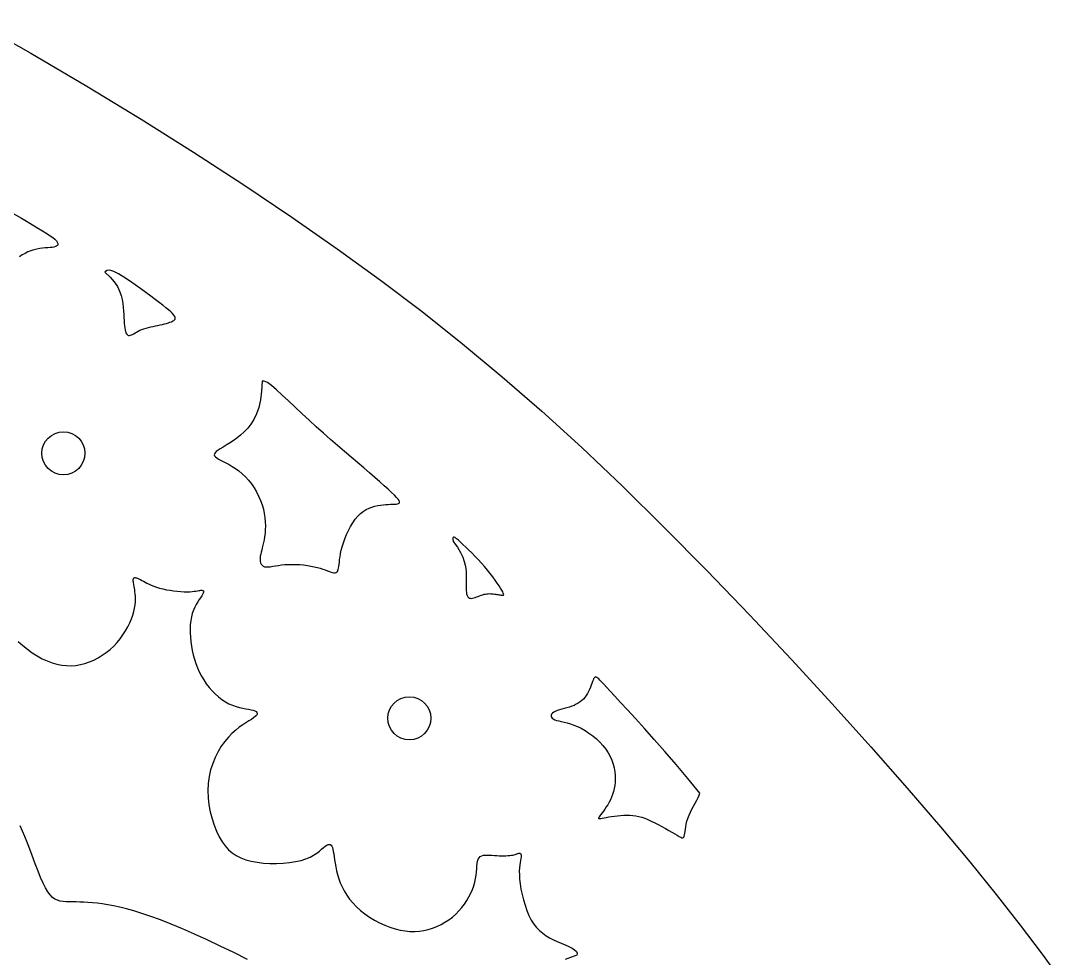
# Model space of a CAD drawing. Header units: millimetres. Extents: x 71 to 193, y 124 to 161.
# Drawn here: x 153.49 to 162.02, y 149.34 to 157.01 of the extents above; entities that cross this region are included whole.
import ezdxf

# ---------------------------------------------------------------- set-up
doc = ezdxf.new("R2010")
doc.units = ezdxf.units.MM

msp = doc.modelspace()

# ---------------------------------------------------------------- linework, layer by layer
at = {"color": 1}
for points in [[(153.1073, 157.0056), (153.5761, 156.7399), (154.0338, 156.4709), (154.4784, 156.2006), (154.9076, 155.9307), (155.3194, 155.6629), (155.7116, 155.3992), (156.0831, 155.1404), (156.437, 154.8839), (156.7773, 154.6263), (157.1081, 154.3639), (157.4334, 154.0933), (157.7573, 153.811), (158.0839, 153.5135), (158.4172, 153.1972), (158.7598, 152.8604), (159.108, 152.5076), (159.4565, 152.1453), (159.8, 151.7797), (160.1333, 151.4173), (160.4512, 151.0643), (160.7483, 150.7271), (161.0195, 150.412), (161.2612, 150.1234), (161.4772, 149.8571), (161.6727, 149.6072), (161.8534, 149.3676), (162.0245, 149.1323)], [(153.4128, 155.4409), (153.4979, 155.391), (153.5682, 155.3498), (153.6254, 155.316), (153.671, 155.2886), (153.7069, 155.2663), (153.7346, 155.2478), (153.756, 155.2321), (153.7725, 155.2179), (153.7845, 155.2052), (153.7923, 155.1939), (153.7961, 155.184), (153.7963, 155.1755), (153.7929, 155.1683), (153.7863, 155.1625), (153.7767, 155.158), (153.7644, 155.1547), (153.7496, 155.1523), (153.7326, 155.1505), (153.7138, 155.1489), (153.6933, 155.1472), (153.6715, 155.1449), (153.6486, 155.1417), (153.6249, 155.1373), (153.6008, 155.1313), (153.5764, 155.1237), (153.5521, 155.1143), (153.5281, 155.1031), (153.5047, 155.09), (153.4821, 155.0751)], [(154.1813, 154.9505), (154.2247, 154.9095), (154.2586, 154.8699), (154.2841, 154.8316), (154.3026, 154.7947), (154.3154, 154.7592), (154.3236, 154.7251), (154.3287, 154.6925), (154.3318, 154.6614), (154.3342, 154.6318), (154.336, 154.6039), (154.3375, 154.5777), (154.3389, 154.5534), (154.3403, 154.531), (154.3419, 154.5108), (154.344, 154.4928), (154.3465, 154.4771), (154.3498, 154.4639), (154.3537, 154.453), (154.3584, 154.4444), (154.3637, 154.438), (154.3697, 154.4337), (154.3763, 154.4314), (154.3835, 154.431), (154.3913, 154.4324), (154.3997, 154.4355), (154.4088, 154.4401), (154.4187, 154.4458), (154.4295, 154.4523), (154.4413, 154.4593), (154.4543, 154.4665), (154.4684, 154.4735), (154.4839, 154.4802), (154.5008, 154.4862), (154.5189, 154.4916), (154.5378, 154.4965), (154.5573, 154.501), (154.5771, 154.5052), (154.5968, 154.5093), (154.6163, 154.5132), (154.6353, 154.5172), (154.6533, 154.5213), (154.6704, 154.5256), (154.6864, 154.53), (154.7011, 154.5346), (154.7144, 154.5393), (154.7262, 154.5441), (154.7364, 154.5491), (154.7449, 154.5542), (154.7514, 154.5596), (154.7558, 154.5653), (154.7578, 154.5717), (154.757, 154.5791), (154.7533, 154.5877), (154.7464, 154.5978), (154.7359, 154.6097), (154.7217, 154.6236), (154.7035, 154.6398), (154.6814, 154.6583), (154.6555, 154.6789), (154.626, 154.7018), (154.593, 154.7268), (154.5567, 154.7538), (154.5172, 154.7829), (154.4747, 154.8141), (154.4295, 154.8468), (154.3832, 154.8793), (154.3376, 154.9095), (154.2944, 154.9352), (154.2554, 154.9543), (154.2224, 154.9647), (154.1971, 154.9641), (154.1813, 154.9505)], [(155.4697, 154.0579), (155.4645, 153.9757), (155.4545, 153.9045), (155.4403, 153.843), (155.4224, 153.7901), (155.4011, 153.7447), (155.3771, 153.7056), (155.3506, 153.6717), (155.3223, 153.6419), (155.2926, 153.6151), (155.2622, 153.5911), (155.2318, 153.5695), (155.2023, 153.5503), (155.1744, 153.5332), (155.1488, 153.5179), (155.1263, 153.5043), (155.1076, 153.4922), (155.0934, 153.4813), (155.0836, 153.4715), (155.0781, 153.4624), (155.0769, 153.4539), (155.0797, 153.4456), (155.0864, 153.4374), (155.097, 153.429), (155.1113, 153.4201), (155.129, 153.4106), (155.1498, 153.4), (155.1729, 153.3883), (155.198, 153.3749), (155.2243, 153.3598), (155.2515, 153.3425), (155.2788, 153.3228), (155.3058, 153.3004), (155.3319, 153.2751), (155.3568, 153.2473), (155.3804, 153.2172), (155.4023, 153.1853), (155.4223, 153.1518), (155.4401, 153.1173), (155.4556, 153.082), (155.4685, 153.0463), (155.4786, 153.0106), (155.486, 152.9752), (155.4911, 152.9404), (155.494, 152.9064), (155.4951, 152.8736), (155.4945, 152.8422), (155.4924, 152.8125), (155.4893, 152.7848), (155.4852, 152.7594), (155.4805, 152.736), (155.4754, 152.7144), (155.4702, 152.6944), (155.4651, 152.6758), (155.4606, 152.6584), (155.4567, 152.6419), (155.4538, 152.626), (155.4522, 152.6107), (155.4519, 152.5961), (155.4532, 152.5826), (155.4563, 152.5703), (155.4611, 152.5595), (155.4679, 152.5506), (155.4769, 152.5438), (155.4881, 152.5393), (155.5016, 152.5373), (155.5175, 152.5375), (155.5356, 152.5393), (155.5558, 152.5423), (155.578, 152.546), (155.6021, 152.5499), (155.628, 152.5535), (155.6556, 152.5564), (155.6848, 152.558), (155.7151, 152.5585), (155.7461, 152.5578), (155.7774, 152.5561), (155.8084, 152.5533), (155.8387, 152.5495), (155.8679, 152.5448), (155.8954, 152.5393), (155.921, 152.533), (155.9446, 152.5262), (155.9661, 152.5192), (155.9858, 152.5122), (156.0035, 152.5057), (156.0195, 152.4999), (156.0336, 152.4951), (156.0459, 152.4916), (156.0565, 152.4897), (156.0656, 152.4895), (156.0732, 152.491), (156.0795, 152.4944), (156.0847, 152.4997), (156.0889, 152.5071), (156.0922, 152.5166), (156.0948, 152.5283), (156.0969, 152.5422), (156.0987, 152.5585), (156.1007, 152.577), (156.1031, 152.5978), (156.1063, 152.6208), (156.1106, 152.646), (156.1165, 152.6734), (156.1242, 152.703), (156.134, 152.7346), (156.1458, 152.7677), (156.1595, 152.8014), (156.1749, 152.8349), (156.192, 152.8676), (156.2105, 152.8985), (156.2304, 152.927), (156.2514, 152.9522), (156.2734, 152.9736), (156.2963, 152.9914), (156.3197, 153.0059), (156.3435, 153.0176), (156.3673, 153.0267), (156.3911, 153.0336), (156.4145, 153.0388), (156.4373, 153.0426), (156.4594, 153.0453), (156.4805, 153.0473), (156.5003, 153.0486), (156.5189, 153.0495), (156.5358, 153.0502), (156.5511, 153.051), (156.5644, 153.0521), (156.5756, 153.0536), (156.5845, 153.0559), (156.5907, 153.0592), (156.5939, 153.064), (156.5936, 153.0707), (156.5896, 153.0797), (156.5814, 153.0914), (156.5687, 153.1062), (156.5511, 153.1245), (156.5284, 153.1465), (156.5007, 153.1723), (156.4684, 153.2014), (156.4318, 153.2338), (156.3914, 153.2692), (156.3474, 153.3073), (156.3002, 153.3479), (156.2502, 153.3908), (156.1976, 153.4358), (156.143, 153.4826), (156.0867, 153.5311), (156.0291, 153.5809), (155.9709, 153.632), (155.9122, 153.6841), (155.8537, 153.7369), (155.7957, 153.7903), (155.7388, 153.8437), (155.6841, 153.8955), (155.6328, 153.9436), (155.5862, 153.9859), (155.5453, 154.0206), (155.5114, 154.0454), (155.4858, 154.0585), (155.4697, 154.0579)], [(157.0334, 152.7454), (157.0664, 152.6978), (157.0917, 152.6551), (157.1103, 152.6168), (157.1232, 152.5825), (157.1316, 152.5514), (157.1364, 152.5233), (157.1386, 152.4974), (157.1394, 152.4734), (157.1396, 152.4507), (157.1394, 152.4293), (157.1391, 152.4093), (157.1388, 152.3906), (157.1386, 152.3732), (157.1387, 152.3573), (157.1393, 152.3427), (157.1404, 152.3296), (157.1422, 152.3179), (157.1448, 152.3078), (157.1483, 152.2991), (157.1527, 152.2921), (157.158, 152.2866), (157.1643, 152.2827), (157.1717, 152.2805), (157.1803, 152.28), (157.1899, 152.2812), (157.2006, 152.2838), (157.212, 152.2874), (157.224, 152.2918), (157.2364, 152.2966), (157.2489, 152.3015), (157.2614, 152.3061), (157.2737, 152.3102), (157.2855, 152.3134), (157.2969, 152.3157), (157.308, 152.3174), (157.3188, 152.3183), (157.3293, 152.3187), (157.3397, 152.3185), (157.35, 152.3179), (157.3603, 152.317), (157.3704, 152.3158), (157.3805, 152.3143), (157.3903, 152.3128), (157.3998, 152.3113), (157.4087, 152.3097), (157.417, 152.3084), (157.4246, 152.3072), (157.4313, 152.3063), (157.4369, 152.3058), (157.4414, 152.3061), (157.4444, 152.3075), (157.4457, 152.3105), (157.4452, 152.3155), (157.4426, 152.3228), (157.4377, 152.3329), (157.4303, 152.3461), (157.4202, 152.3628), (157.4076, 152.3825), (157.3925, 152.4049), (157.3753, 152.4294), (157.3561, 152.4557), (157.3351, 152.4833), (157.3124, 152.5117), (157.2883, 152.5404), (157.2629, 152.5691), (157.2368, 152.5974), (157.2104, 152.6249), (157.1842, 152.6513), (157.1588, 152.6763), (157.1347, 152.6996), (157.1123, 152.7208), (157.0922, 152.7396), (157.0748, 152.7556), (157.0603, 152.7684), (157.0485, 152.7773), (157.0396, 152.7819), (157.0336, 152.7815), (157.0306, 152.7757), (157.0305, 152.7638), (157.0334, 152.7454)], [(153.473, 151.9275), (153.5092, 151.8947), (153.5475, 151.8636), (153.5873, 151.8349), (153.628, 151.809), (153.6689, 151.7865), (153.7094, 151.7678), (153.7495, 151.7528), (153.7891, 151.7416), (153.8283, 151.734), (153.867, 151.7299), (153.9054, 151.7293), (153.9435, 151.7321), (153.9811, 151.7383), (154.0185, 151.7476), (154.0553, 151.76), (154.0913, 151.7753), (154.1265, 151.7934), (154.1605, 151.814), (154.1931, 151.8371), (154.2243, 151.8624), (154.2537, 151.8899), (154.2811, 151.9192), (154.3066, 151.95), (154.3299, 151.9819), (154.3509, 152.0145), (154.3696, 152.0474), (154.3859, 152.08), (154.3996, 152.1121), (154.4106, 152.1431), (154.419, 152.1727), (154.425, 152.2008), (154.4288, 152.2274), (154.4309, 152.2523), (154.4315, 152.2755), (154.431, 152.2969), (154.4297, 152.3165), (154.4279, 152.3343), (154.4259, 152.3502), (154.4238, 152.3642), (154.4217, 152.3767), (154.4197, 152.3877), (154.4178, 152.3974), (154.4162, 152.406), (154.415, 152.4136), (154.4141, 152.4204), (154.4137, 152.4266), (154.4138, 152.432), (154.4144, 152.4368), (154.4156, 152.4409), (154.4173, 152.4442), (154.4197, 152.4468), (154.4226, 152.4487), (154.4262, 152.4497), (154.4304, 152.45), (154.4353, 152.4494), (154.4411, 152.4479), (154.4477, 152.4456), (154.4553, 152.4424), (154.464, 152.4383), (154.4738, 152.4333), (154.4848, 152.4273), (154.4971, 152.4204), (154.5108, 152.4128), (154.5261, 152.4046), (154.543, 152.3961), (154.5617, 152.3875), (154.5823, 152.3791), (154.6049, 152.3711), (154.6297, 152.3636), (154.6566, 152.3569), (154.6851, 152.351), (154.7146, 152.346), (154.7444, 152.3418), (154.7739, 152.3386), (154.8024, 152.3362), (154.8293, 152.3348), (154.8539, 152.3343), (154.8758, 152.3347), (154.895, 152.3359), (154.9118, 152.3377), (154.9264, 152.3397), (154.939, 152.3418), (154.95, 152.3437), (154.9595, 152.3453), (154.9678, 152.3464), (154.975, 152.3466), (154.9811, 152.3458), (154.9858, 152.3439), (154.9889, 152.3408), (154.9902, 152.3361), (154.9896, 152.3299), (154.9868, 152.3219), (154.9816, 152.3119), (154.9739, 152.2999), (154.9642, 152.2857), (154.9532, 152.2695), (154.9413, 152.2512), (154.9291, 152.2308), (154.9173, 152.2082), (154.9064, 152.1836), (154.8971, 152.1569), (154.8897, 152.1281), (154.8843, 152.0975), (154.8809, 152.0653), (154.8794, 152.0318), (154.8796, 151.9972), (154.8815, 151.9619), (154.8851, 151.926), (154.8902, 151.8899), (154.8967, 151.8537), (154.9048, 151.8177), (154.9145, 151.782), (154.9259, 151.7467), (154.9391, 151.7119), (154.9542, 151.6779), (154.9712, 151.6447), (154.9902, 151.6125), (155.0113, 151.5815), (155.0342, 151.5518), (155.0587, 151.5238), (155.0846, 151.4977), (155.1117, 151.4739), (155.1396, 151.4524), (155.1682, 151.4336), (155.1972, 151.4179), (155.2263, 151.4052), (155.2551, 151.3952), (155.2831, 151.3875), (155.31, 151.3815), (155.3351, 151.3767), (155.358, 151.3726), (155.3783, 151.3687), (155.3955, 151.3645), (155.4093, 151.3595), (155.4194, 151.3538), (155.4257, 151.3472), (155.4283, 151.3398), (155.427, 151.3316), (155.4218, 151.3226), (155.4124, 151.3126), (155.399, 151.3019), (155.3815, 151.2902), (155.3604, 151.2772), (155.3363, 151.2623), (155.3098, 151.2452), (155.2815, 151.2254), (155.2521, 151.2023), (155.222, 151.1755), (155.1921, 151.1446), (155.1627, 151.1092), (155.1347, 151.0696), (155.1085, 151.0261), (155.0847, 150.9792), (155.064, 150.9292), (155.047, 150.8766), (155.0343, 150.8218), (155.0265, 150.7651), (155.024, 150.707), (155.0265, 150.6483), (155.0334, 150.5898), (155.0444, 150.5323), (155.0588, 150.4767), (155.0762, 150.4237), (155.0961, 150.3743), (155.1179, 150.3292), (155.1413, 150.2891), (155.1666, 150.2539), (155.1941, 150.2233), (155.2242, 150.197), (155.2573, 150.1748), (155.2938, 150.1563), (155.334, 150.1413), (155.3784, 150.1294), (155.427, 150.1205), (155.4789, 150.1145), (155.5327, 150.1113), (155.5873, 150.1109), (155.6413, 150.1132), (155.6935, 150.1183), (155.7425, 150.126), (155.7872, 150.1363), (155.8265, 150.1491), (155.8606, 150.1638), (155.8901, 150.1796), (155.9155, 150.196), (155.9372, 150.212), (155.9557, 150.2272), (155.9717, 150.2406), (155.9855, 150.2517), (155.9977, 150.2599), (156.0083, 150.2649), (156.0176, 150.2668), (156.0256, 150.2655), (156.0325, 150.261), (156.0384, 150.2533), (156.0433, 150.2422), (156.0475, 150.2278), (156.0511, 150.2101), (156.0543, 150.1893), (156.0576, 150.1659), (156.0612, 150.14), (156.0654, 150.1121), (156.0707, 150.0825), (156.0773, 150.0514), (156.0857, 150.0193), (156.0959, 149.9865), (156.1084, 149.9532), (156.1233, 149.9196), (156.1408, 149.886), (156.161, 149.8527), (156.1842, 149.8199), (156.2106, 149.7878), (156.2402, 149.7568), (156.2733, 149.727), (156.3094, 149.6987), (156.3479, 149.6722), (156.3882, 149.6478), (156.4299, 149.6257), (156.4723, 149.6062), (156.5149, 149.5896), (156.5571, 149.5761), (156.5986, 149.566), (156.6391, 149.5592), (156.6788, 149.5556), (156.7175, 149.5551), (156.7555, 149.5576), (156.7926, 149.563), (156.8288, 149.5712), (156.8643, 149.5822), (156.8989, 149.5957), (156.9326, 149.6117), (156.9651, 149.63), (156.9962, 149.6504), (157.0258, 149.6727), (157.0537, 149.6968), (157.0796, 149.7224), (157.1035, 149.7495), (157.1251, 149.7778), (157.1445, 149.8071), (157.1617, 149.8371), (157.1766, 149.8674), (157.1894, 149.8979), (157.2001, 149.9282), (157.2087, 149.9581), (157.2152, 149.9872), (157.2197, 150.0153), (157.2228, 150.042), (157.225, 150.0672), (157.227, 150.0904), (157.2293, 150.1114), (157.2326, 150.1299), (157.2374, 150.1456), (157.2443, 150.1581), (157.2538, 150.1674), (157.2657, 150.1738), (157.2797, 150.1776), (157.2955, 150.1795), (157.3126, 150.1798), (157.3309, 150.1791), (157.3499, 150.1778), (157.3694, 150.1763), (157.389, 150.1751), (157.4084, 150.1743), (157.4275, 150.1738), (157.446, 150.1738), (157.4637, 150.1741), (157.4802, 150.1748), (157.4954, 150.176), (157.509, 150.1775), (157.5209, 150.1796), (157.5311, 150.1819), (157.5399, 150.1844), (157.5476, 150.1869), (157.5541, 150.1894), (157.5599, 150.1915), (157.565, 150.1933), (157.5697, 150.1945), (157.5741, 150.1951), (157.5782, 150.1947), (157.5818, 150.1933), (157.5847, 150.1906), (157.587, 150.1864), (157.5883, 150.1805), (157.5887, 150.1728), (157.5879, 150.163), (157.586, 150.1509), (157.5833, 150.1363), (157.5802, 150.1189), (157.5773, 150.0986), (157.5749, 150.075), (157.5736, 150.0479), (157.5737, 150.0171), (157.5758, 149.9823), (157.5802, 149.9436), (157.5868, 149.9017), (157.5958, 149.8579), (157.6069, 149.8132), (157.6201, 149.7687), (157.6354, 149.7255), (157.6526, 149.6848), (157.6717, 149.6477), (157.6926, 149.6149), (157.7153, 149.5863), (157.7396, 149.5613), (157.7656, 149.5394), (157.793, 149.5201), (157.8219, 149.5028), (157.8521, 149.4871), (157.8836, 149.4725), (157.916, 149.4584), (157.9481, 149.4446), (157.9782, 149.4311), (158.0048, 149.4176), (158.0264, 149.404), (158.0413, 149.3902), (158.048, 149.3759), (158.0449, 149.3611)], [(159.052, 150.6857), (158.9524, 150.8065), (158.8563, 150.9204), (158.7644, 151.0269), (158.6778, 151.1255), (158.5973, 151.2156), (158.524, 151.2965), (158.4588, 151.3679), (158.4025, 151.429), (158.3559, 151.4797), (158.3181, 151.5208), (158.2881, 151.5534), (158.2647, 151.5786), (158.2468, 151.5975), (158.2334, 151.6113), (158.2233, 151.6211), (158.2154, 151.628), (158.2088, 151.6329), (158.2032, 151.6359), (158.1982, 151.6371), (158.1938, 151.6362), (158.1898, 151.6332), (158.1858, 151.628), (158.1818, 151.6205), (158.1774, 151.6108), (158.1727, 151.5986), (158.1673, 151.5846), (158.1614, 151.569), (158.1548, 151.5524), (158.1475, 151.5352), (158.1394, 151.518), (158.1304, 151.5011), (158.1205, 151.485), (158.1097, 151.4701), (158.0978, 151.4565), (158.0849, 151.444), (158.0709, 151.4327), (158.0558, 151.4224), (158.0395, 151.4131), (158.022, 151.4047), (158.0032, 151.3971), (157.9833, 151.3904), (157.9626, 151.3843), (157.9417, 151.3786), (157.9213, 151.373), (157.9018, 151.3675), (157.8839, 151.3618), (157.8681, 151.3556), (157.8549, 151.3489), (157.8449, 151.3414), (157.838, 151.3334), (157.8344, 151.325), (157.834, 151.3166), (157.8367, 151.3083), (157.8425, 151.3005), (157.8515, 151.2932), (157.8635, 151.2869), (157.8786, 151.2816), (157.8965, 151.2768), (157.917, 151.2722), (157.9398, 151.2671), (157.9648, 151.261), (157.9916, 151.2535), (158.02, 151.2439), (158.0498, 151.2318), (158.0807, 151.2167), (158.1121, 151.1989), (158.1435, 151.1784), (158.1744, 151.1558), (158.2042, 151.1311), (158.2322, 151.1046), (158.258, 151.0766), (158.2809, 151.0474), (158.3006, 151.0173), (158.3171, 150.9865), (158.3305, 150.9552), (158.3411, 150.9239), (158.349, 150.8926), (158.3544, 150.8619), (158.3576, 150.8319), (158.3586, 150.8028), (158.3576, 150.775), (158.3549, 150.7485), (158.3505, 150.7231), (158.3445, 150.6988), (158.3372, 150.6756), (158.3287, 150.6534), (158.3191, 150.6321), (158.3085, 150.6116), (158.2972, 150.592), (158.2854, 150.5734), (158.2736, 150.556), (158.2622, 150.5399), (158.2514, 150.5254), (158.2418, 150.5125), (158.2337, 150.5016), (158.2275, 150.4928), (158.2234, 150.4861), (158.2218, 150.4815), (158.2226, 150.4787), (158.226, 150.4775), (158.232, 150.4776), (158.2408, 150.479), (158.2525, 150.4812), (158.2671, 150.4841), (158.2848, 150.4876), (158.305, 150.4913), (158.3273, 150.495), (158.3512, 150.4986), (158.3763, 150.5017), (158.402, 150.5043), (158.4279, 150.5059), (158.4534, 150.5065), (158.4783, 150.5059), (158.5026, 150.5039), (158.5267, 150.5004), (158.5509, 150.4953), (158.5753, 150.4887), (158.6004, 150.4804), (158.6264, 150.4703), (158.6535, 150.4583), (158.6819, 150.4445), (158.7112, 150.4293), (158.7405, 150.4134), (158.7693, 150.3972), (158.7969, 150.3813), (158.8226, 150.3663), (158.8457, 150.3527), (158.8657, 150.3412), (158.8819, 150.3321), (158.8948, 150.3257), (158.9046, 150.322), (158.912, 150.3209), (158.9174, 150.3226), (158.9212, 150.3271), (158.9239, 150.3344), (158.926, 150.3446), (158.928, 150.3576), (158.93, 150.3733), (158.9325, 150.3912), (158.9357, 150.4112), (158.94, 150.4328), (158.9457, 150.4558), (158.953, 150.4799), (158.9623, 150.5048), (158.9736, 150.5302), (158.9865, 150.5556), (159, 150.5807), (159.0136, 150.6049), (159.0263, 150.628), (159.0375, 150.6494), (159.0463, 150.6688), (159.052, 150.6857)], [(155.3487, 149.3242), (155.2359, 149.3811), (155.1254, 149.4351), (155.018, 149.4858), (154.9145, 149.5329), (154.8158, 149.576), (154.7229, 149.6147), (154.6365, 149.6488), (154.5574, 149.678), (154.485, 149.7027), (154.4189, 149.7232), (154.3584, 149.7401), (154.3029, 149.7538), (154.2518, 149.7646), (154.2046, 149.7731), (154.1605, 149.7797), (154.119, 149.7849), (154.0801, 149.7887), (154.0434, 149.7915), (154.0089, 149.7935), (153.9764, 149.7948), (153.9458, 149.7957), (153.9169, 149.7964), (153.8897, 149.797), (153.8638, 149.7978), (153.8394, 149.7997), (153.8161, 149.8034), (153.7939, 149.8097), (153.7726, 149.8196), (153.7522, 149.8338), (153.7325, 149.8532), (153.7134, 149.8786), (153.6946, 149.9107), (153.6757, 149.9496), (153.656, 149.9956), (153.6351, 150.0485), (153.6121, 150.1084), (153.5866, 150.1754), (153.558, 150.2495), (153.5257, 150.3307), (153.4892, 150.419)], [(158.0449, 149.3611), (157.9481, 149.3263)]]:
    msp.add_lwpolyline(points, dxfattribs=at)
for centre in [(153.8425, 153.4673), (156.6736, 151.299)]:
    msp.add_circle(centre, 0.1764, dxfattribs=at)

doc.saveas('drawing.dxf')
